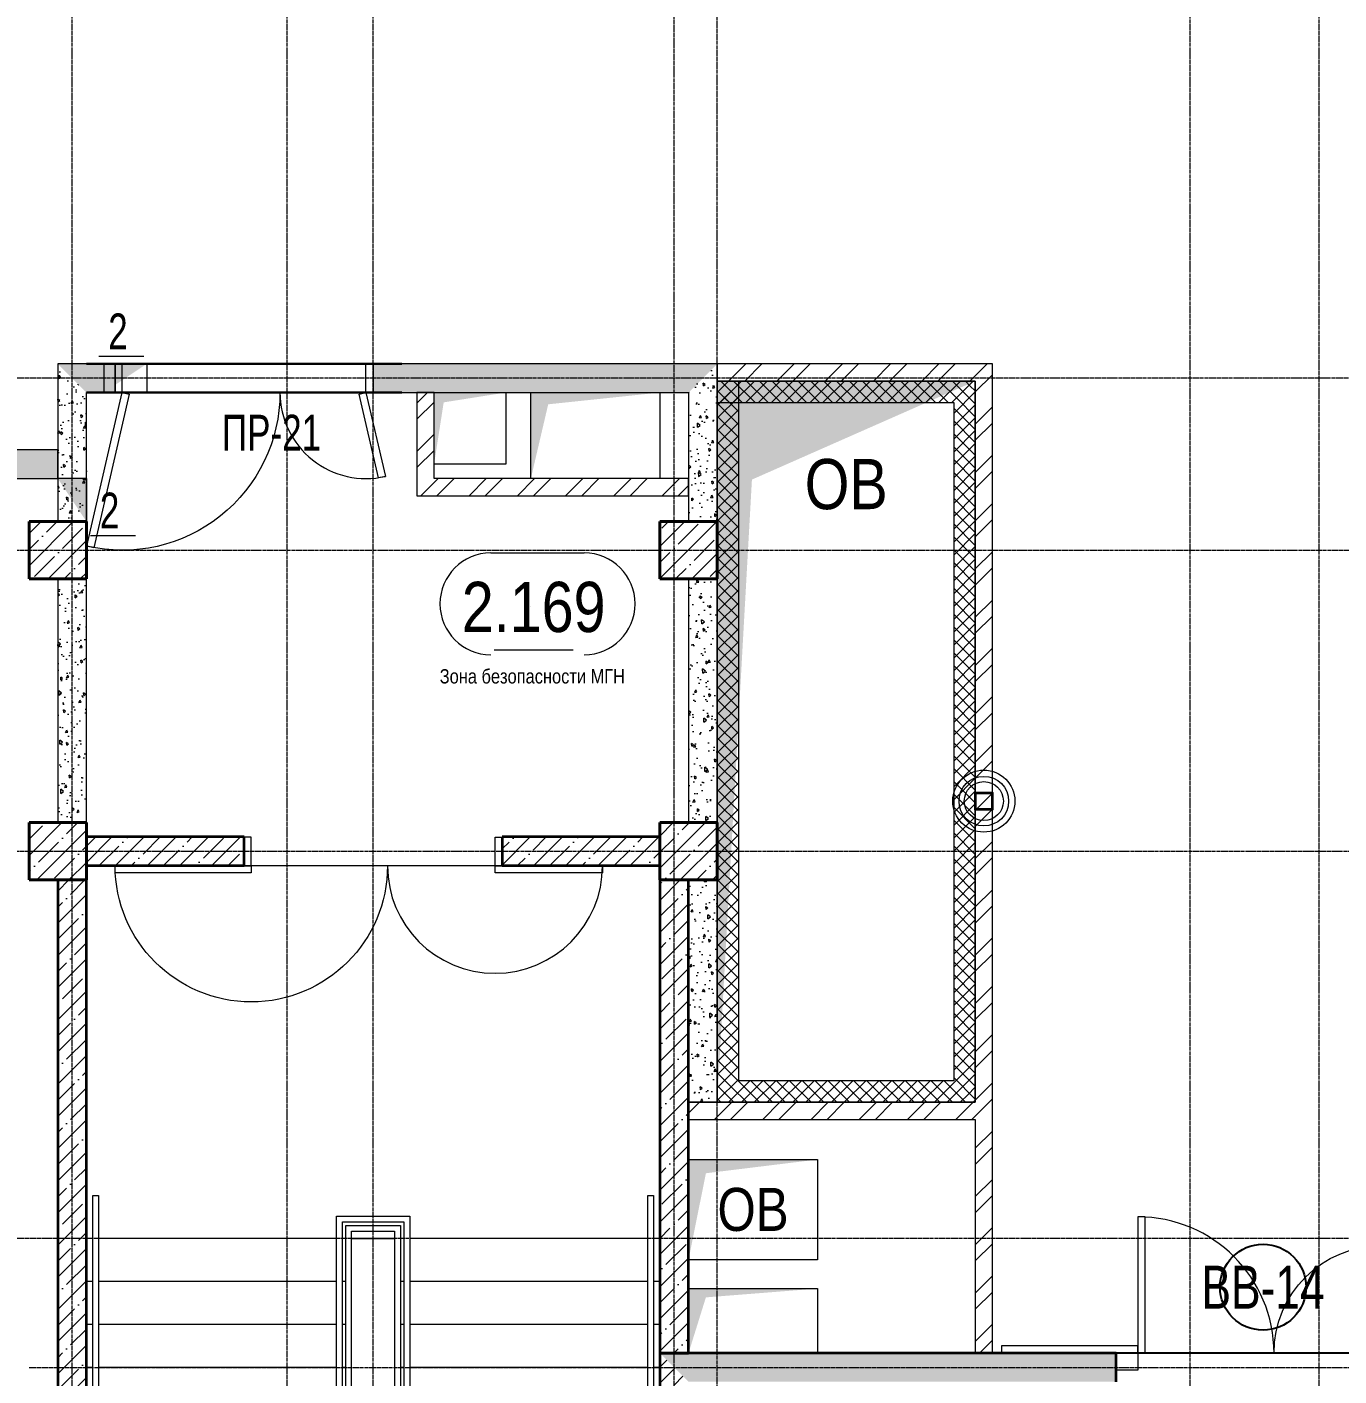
# Model space of a CAD drawing. Header units: millimetres. Extents: x -65509 to 912790, y 446 to 713294.
# Drawn here: x 236380 to 245533, y 196515 to 205925 of the extents above; entities that cross this region are included whole.
import ezdxf
from ezdxf.enums import TextEntityAlignment as Align

# ---------------------------------------------------------------- set-up
doc = ezdxf.new("R2010")
doc.units = ezdxf.units.MM
doc.linetypes.add('CENTER2', pattern=[28.575, 19.05, -3.175, 3.175, -3.175])
doc.linetypes.add('HIDDEN2', pattern=[4.7625, 3.175, -1.5875])
doc.layers.get('Defpoints').update_dxf_attribs({"color": 250})
for name, color, linetype, lineweight in [('АР_Area', 250, 'Continuous', 5), ('АР_Витраж марка', 250, 'Continuous', 9), ('АР_Двери', 5, 'Continuous', 9), ('АР_Двери_витраж', 250, 'Continuous', 9), ('АР_Колонны', 250, 'Continuous', 30), ('АР_Отв. марка', 250, 'Continuous', 9), ('АР_Отверстия', 250, 'Continuous', 9), ('АР_Стены ЖБ', 250, 'Continuous', 35), ('АР_Стены кирпич', 250, 'Continuous', 20), ('АР_Стены ПЕНОблок', 250, 'Continuous', 20), ('АР_Утеплитель', 250, 'Continuous', 0), ('АР_Ф_ЛК', 250, 'Continuous', 5), ('АР_Штриховка', 250, 'Continuous', 0), ('КМ_Фахверки', 250, 'Continuous', 25), ('ОВ_Шахты', 250, 'Continuous', 5), ('РД_Оси_100', 250, 'Continuous', 0), ('СС_Отверстия', 250, 'Continuous', 9)]:
    doc.layers.add(name, color=color, linetype=linetype, lineweight=lineweight)
for name, color, linetype, lineweight, plot in [('АР_Делит', 250, 'Continuous', 0, False), ('РД_Проем', 250, 'Continuous', 0, False), ('РД_проем_инж перемыч_подсчет', 250, 'Continuous', 30, False)]:
    doc.layers.add(name, color=color, linetype=linetype, lineweight=lineweight, plot=plot)
doc.layers.add('РД_Витраж_вн', color=250, linetype='Continuous')
doc.layers.add('РД_Перемычка инж проемов', color=250, linetype='Continuous')
doc.styles.add('Arial0', font='arial.ttf')
doc.styles.add('Arial_09', font='ARIALN.TTF', dxfattribs={"width": 0.9})
doc.styles.add('style1', font='ARIALN.TTF')
doc.styles.add('ккк', font='isocpeur.ttf', dxfattribs={"width": 0.85, "oblique": 15})
pattern_1 = [(45, (142195.16, 127275.07), (-112.2532, 112.2532), []), (45, (142307.41, 127275.07), (-112.2532, 112.2532), [198.4375, -39.6875, 0, -39.6875])]

# ---------------------------------------------------------------- blocks, each defined once
blk = doc.blocks.new('СОШ_2200_АР_ОСИ_М100_28.05.24')
at = {"layer": 'РД_Оси_100', "linetype": 'CENTER2'}
for p, q in [((94500, -6155), (94500, 139938.679)), ((96000, -6155), (96000, 139938.679)), ((102300, -6155), (102300, 139938.679)), ((119910, 76200), (-5954.958, 76200)), ((-5954.958, 75000), (119910, 75000)), ((-5954.958, 72900), (95715.503, 72900)), ((89599.446, 72900), (119910, 72900))]:
    blk.add_line(p, q, dxfattribs=at)
for points in [[(96600, -6155), (96600, 139938.679)], [(98700, -6194.98), (98700, 139538.679), (98550, 139938.679)], [(99000, -6195.83), (99000, 139538.679), (99150, 139938.679)], [(103200, -6155), (103200, 139938.679)], [(119910, 70200), (-5954.958, 70200)], [(94200, 69300), (119410, 69300), (119910, 69450)]]:
    blk.add_lwpolyline(points, dxfattribs=at)
blk = doc.blocks.new('ЛК_4000х8500_2эт')
at = {"color": 5}
for points in [[(6300, 3915), (2100, 3915), (2100, 3955), (6600, 3955), (6600, 3915), (6300, 3915)], [(3928.6, 45), (2100, 45), (2100, 85), (3946.2, 85)], [(4401.1, 85), (6600, 85), (6600, 45), (4383.4, 45)]]:
    blk.add_lwpolyline(points, dxfattribs=at)
at = {"layer": 'АР_Делит'}
blk.add_lwpolyline([(-200, 4000), (8300, 4000), (8300, 0), (-200, 0)], close=True, dxfattribs=at)
at = {"layer": 'АР_Ф_ЛК', "color": 5}
for p, q in [((2400, 4000), (2400, 3955)), ((2700, 4000), (2700, 3955)), ((3000, 4000), (3000, 3955)), ((3300, 4000), (3300, 3955)), ((3600, 4000), (3600, 3955)), ((3900, 4000), (3900, 3955)), ((4200, 4000), (4200, 3955)), ((4500, 4000), (4500, 3955)), ((4800, 4000), (4800, 3955)), ((5100, 4000), (5100, 3955)), ((5400, 4000), (5400, 3955)), ((5700, 4000), (5700, 3955)), ((6000, 4000), (6000, 3955)), ((6300, 4000), (6300, 3955)), ((2400, 3915), (2400, 2255)), ((2700, 3915), (2700, 2255)), ((3000, 3915), (3000, 2255)), ((3300, 3915), (3300, 2255)), ((3600, 3915), (3600, 2255)), ((3900, 3915), (3900, 2255)), ((4200, 3915), (4200, 2255)), ((4500, 3915), (4500, 2255)), ((4800, 3915), (4800, 2255)), ((5100, 3915), (5100, 2255)), ((5400, 3915), (5400, 2255)), ((5700, 3915), (5700, 2255)), ((6000, 3915), (6000, 2255)), ((6300, 3915), (6300, 2255)), ((2400, 2215), (2400, 2190)), ((2700, 2215), (2700, 2190)), ((3000, 2215), (3000, 2190)), ((3300, 2215), (3300, 2190)), ((3600, 2215), (3600, 2190)), ((3900, 2215), (3900, 2190)), ((4200, 2215), (4200, 2190)), ((4500, 2215), (4500, 2190)), ((4800, 2215), (4800, 2190)), ((5100, 2215), (5100, 2190)), ((5400, 2215), (5400, 2190)), ((5700, 2215), (5700, 2190)), ((6000, 2215), (6000, 2190)), ((6300, 2215), (6300, 2190)), ((2400, 2150), (2400, 1850)), ((6300, 2150), (6300, 1850)), ((2400, 1810), (2400, 1785)), ((2700, 1810), (2700, 1785)), ((3000, 1810), (3000, 1785)), ((3300, 1810), (3300, 1785)), ((3600, 1810), (3600, 1785)), ((3900, 1810), (3900, 1785)), ((4200, 1810), (4200, 1785)), ((4500, 1810), (4500, 1785)), ((5400, 1810), (5400, 1785)), ((5700, 1810), (5700, 1785)), ((6000, 1810), (6000, 1785)), ((6300, 1810), (6300, 1785)), ((2400, 1745), (2400, 85)), ((2700, 1745), (2700, 85)), ((3000, 1745), (3000, 85)), ((3300, 1745), (3300, 85)), ((3600, 1745), (3600, 85)), ((3900, 1745), (3900, 85)), ((4200, 1745), (4200, 660.7)), ((4500, 1745), (4500, 1341.4)), ((5400, 1745), (5400, 85)), ((5700, 1745), (5700, 85)), ((6000, 1745), (6000, 85)), ((6300, 1745), (6300, 85)), ((5100, 1670.8), (5100, 85)), ((4800, 912.3), (4800, 85)), ((4500, 309.5), (4500, 85)), ((2400, 45), (2400, 0)), ((2700, 45), (2700, 0)), ((3000, 45), (3000, 0)), ((3300, 45), (3300, 0)), ((3600, 45), (3600, 0)), ((3900, 45), (3900, 0)), ((4500, 45), (4500, 0)), ((4800, 45), (4800, 0)), ((5100, 45), (5100, 0)), ((5400, 45), (5400, 0)), ((5700, 45), (5700, 0)), ((6000, 45), (6000, 0)), ((6300, 45), (6300, 0))]:
    blk.add_line(p, q, dxfattribs=at)
at = {"layer": 'АР_Ф_ЛК'}
for points in [[(6300, 3085, 0, 150, 0), (5833.8, 3085, 0, 0, 0), (2400, 3085, 0, 0, 0)], [(2400, 915, 0, 150, 0), (2866.2, 915, 0, 0, 0), (4200, 915, 0, 0, 0)], [(4921.5, 915, 0, 150, 0), (5387.8, 915, 0, 0, 0), (6300, 915, 0, 0, 0)]]:
    blk.add_lwpolyline(points, format="xyseb", dxfattribs=at)
at = {"layer": 'АР_Ф_ЛК', "color": 5}
for points in [[(4677.9, 1745), (2245, 1745), (2245, 2255), (6455, 2255), (6455, 1745), (5132.7, 1745)], [(4695.5, 1785), (2285, 1785), (2285, 2215), (6415, 2215), (6415, 1785), (5150.3, 1785)], [(4706.5, 1810), (2310, 1810), (2310, 2190), (6390, 2190), (6390, 1810), (5161.3, 1810)]]:
    blk.add_lwpolyline(points, dxfattribs=at)
for points in [[(2350, 2150), (6350, 2150), (6350, 1850), (2350, 1850)], [(2400, 2150), (6300, 2150), (6300, 1850), (2400, 1850)]]:
    blk.add_lwpolyline(points, close=True, dxfattribs=at)
at = {"layer": 'АР_Ф_ЛК', "lineweight": 0}
for points in [[(4724.2, 1850), (4366.9, 1039.4), (4459.5, 862), (4173.5, 988), (4266.1, 810.6), (3908.8, 0)], [(5179, 1850), (4821.7, 1039.4), (4914.3, 862), (4628.3, 988), (4720.9, 810.6), (4363.6, 0)]]:
    blk.add_lwpolyline(points, dxfattribs=at)
blk = doc.blocks.new('otv')
at = {"linetype": 'Continuous'}
blk.add_lwpolyline([(0, -1), (0, 0), (1, 0), (1, -1)], close=True, dxfattribs=at)
blk.add_solid([(0, -1), (0, 0), (0.1346, -0.1366), (1, 0)], dxfattribs=at)
blk = doc.blocks.new('Ф_крпич 120')
at = {"layer": 'АР_Делит', "color": 1}
for radius in [216.3, 173, 136.2]:
    blk.add_circle((60, -60), radius, dxfattribs=at)
at = {"layer": 'КМ_Фахверки'}
blk.add_lwpolyline([(0, 0), (120, 0), (120, -120), (0, -120)], close=True, dxfattribs=at)
at = {"layer": 'КМ_Фахверки', "lineweight": 5}
blk.add_lwpolyline([(6, -6), (114, -6), (114, -114), (6, -114)], close=True, dxfattribs=at)
blk = doc.blocks.new('MOK-МаркаПом_овал_ареал')
for p, q in [((-2.986, 3.764), (3.522, 3.764)), ((-2.75, -3), (2.75, -3))]:
    blk.add_line(p, q)
for centre, radius, start, end in [((-2.986, 0.215), 3.55, 90, 270), ((3.522, 0.215), 3.55, 270, 90), ((-7.411, 0), 7.161, 0, 0.00095)]:
    blk.add_arc(centre, radius, start, end)
at = {"color": 0, "style": 'style1'}
blk.add_attdef('АР-ПОМЕЩЕНИЕ:НОМЕР', text='', height=3, dxfattribs=at).set_placement((0.261, 0), align=Align.MIDDLE)
blk = doc.blocks.new('MOK-МаркаПроема инж.')
blk.add_line((-1.328, -1.754), (1.802, -1.754))
at = {"color": 0, "style": 'Arial0', "width": 0.7}
blk.add_attdef('АР-ПРОЕМ:Коробка', text='', height=2.5, dxfattribs=at).set_placement((0, 0), align=Align.MIDDLE)
blk = doc.blocks.new('МаркаВитража1')
at = {"layer": 'Defpoints'}
blk.add_circle((0, 0), 3, dxfattribs=at)
at = {"color": 0, "linetype": 'ByBlock', "lineweight": -2, "style": 'Arial_09', "width": 0.9}
blk.add_attdef('АР-ОКНО:НАИМЕНОВАНИЕ', text='', height=3, dxfattribs=at).set_placement((0, 0), align=Align.MIDDLE)
blk = doc.blocks.new('MOK-МаркаПеремычки')
at = {"color": 0, "style": 'ккк', "oblique": 15, "width": 0.85}
blk.add_attdef('АР-ПРОЕМ:ПЕРЕМЫЧКА', text='', height=2.5, dxfattribs=at).set_placement((0, 0), align=Align.MIDDLE)

msp = doc.modelspace()

# ---------------------------------------------------------------- hatches: boundary and pattern name
at = {"layer": 'АР_Штриховка', "linetype": 'Continuous', "lineweight": 0}
h = msp.add_hatch(dxfattribs=at)
h.set_pattern_fill('AR-CONC', color=256, angle=-315, style=0)
h.set_pattern_definition([(95, (142195.16, 127275.07), (140.09465, 117.55338), [19.05, -209.55]), (40, (142195.16, 127275.07), (-160.01845, 110.17673), [15.24, -167.64058]), (145.45144, (142206.83, 127284.87), (-19.9238, 227.7301), [16.19, -178.09024]), (91.1842, (142159.24, 127311), (221.41024, 161.9534), [28.575, -314.325]), (141.63556, (142177.7, 127324.5), (-7.0866, 342.82676), [24.285, -267.1356]), (36.18415, (142159.24, 127311), (-7.0866, 342.82676), [22.85997, -251.45973]), (66, (142186.18, 127319.97), (179.51998, 34.89515), [19.05, -209.55]), (11, (142186.18, 127319.97), (-86.53993, 173.9412), [15.24, -167.64]), (116.45145, (142201.14, 127322.88), (92.98005, 208.83634), [16.19, -178.08994]), (82.5, (142195.16, 127275.07), (-57.60547, 61.973414), [0, -165.608, 0, -170.18, 0, -168.275]), (52.5, (142195.16, 127275.07), (-23.58973, 118.087), [0, -97.028, 0, -161.798, 0, -64.135]), (12.5, (142155.105, 127235.02), (99.927863, 91.826196), [0, -63.5, 0, -198.12, 0, -262.89]), (2.5, (142137.14, 127217.06), (86.7639, 122.72239), [0, -82.55, 0, -131.572, 0, -186.69])])
h.paths.add_polyline_path([(240995.157, 203375.073), (241195.157, 203575.073), (238795.157, 203575.073), (238795.157, 203375.073)], flags=0)
h.paths.add_polyline_path([(236995.154, 203375.073), (236995.154, 203575.073), (236595.153, 203575.073), (236795.154, 203375.073)], flags=0)
h = msp.add_hatch(dxfattribs=at)
h.set_pattern_fill('AR-CONC', color=256, angle=45, style=0)
h.set_pattern_definition([(95, (142195.16, 127275.07), (140.09465, 117.55338), [19.05, -209.55]), (40, (142195.16, 127275.07), (-160.01845, 110.17673), [15.24, -167.64058]), (145.45144, (142206.83, 127284.87), (-19.9238, 227.7301), [16.19, -178.09024]), (91.1842, (142159.24, 127311), (221.41024, 161.9534), [28.575, -314.325]), (141.63556, (142177.7, 127324.5), (-7.0866, 342.82676), [24.285, -267.1356]), (36.18415, (142159.24, 127311), (-7.0866, 342.82676), [22.85997, -251.45973]), (66, (142186.18, 127319.97), (179.51998, 34.89515), [19.05, -209.55]), (11, (142186.18, 127319.97), (-86.53993, 173.9412), [15.24, -167.64]), (116.45145, (142201.14, 127322.88), (92.98005, 208.83634), [16.19, -178.08994]), (82.5, (142195.16, 127275.07), (-57.60547, 61.973414), [0, -165.608, 0, -170.18, 0, -168.275]), (52.5, (142195.16, 127275.07), (-23.58973, 118.087), [0, -97.028, 0, -161.798, 0, -64.135]), (12.5, (142155.105, 127235.02), (99.927863, 91.826196), [0, -63.5, 0, -198.12, 0, -262.89]), (2.5, (142137.14, 127217.06), (86.7639, 122.72239), [0, -82.55, 0, -131.572, 0, -186.69])])
h.paths.add_polyline_path([(236595.154, 202474.048), (236795.154, 202474.048), (236795.154, 203375.073), (236595.153, 203575.073)], flags=0)
h = msp.add_hatch(dxfattribs=at)
h.set_pattern_fill('AR-CONC', color=256, angle=45, style=0)
h.set_pattern_definition([(95, (142195.16, 127275.07), (140.09465, 117.55338), [19.05, -209.55]), (40, (142195.16, 127275.07), (-160.01845, 110.17673), [15.24, -167.64058]), (145.45144, (142206.83, 127284.87), (-19.9238, 227.7301), [16.19, -178.09024]), (91.1842, (142159.24, 127311), (221.41024, 161.9534), [28.575, -314.325]), (141.63556, (142177.7, 127324.5), (-7.0866, 342.82676), [24.285, -267.1356]), (36.18415, (142159.24, 127311), (-7.0866, 342.82676), [22.85997, -251.45973]), (66, (142186.18, 127319.97), (179.51998, 34.89515), [19.05, -209.55]), (11, (142186.18, 127319.97), (-86.53993, 173.9412), [15.24, -167.64]), (116.45145, (142201.14, 127322.88), (92.98005, 208.83634), [16.19, -178.08994]), (82.5, (142195.16, 127275.07), (-57.60547, 61.973414), [0, -165.608, 0, -170.18, 0, -168.275]), (52.5, (142195.16, 127275.07), (-23.58973, 118.087), [0, -97.028, 0, -161.798, 0, -64.135]), (12.5, (142155.105, 127235.02), (99.927863, 91.826196), [0, -63.5, 0, -198.12, 0, -262.89]), (2.5, (142137.14, 127217.06), (86.7639, 122.72239), [0, -82.55, 0, -131.572, 0, -186.69])])
h.paths.add_polyline_path([(240995.157, 202475.073), (241195.157, 202475.073), (241195.157, 203575.073), (240995.157, 203375.073)], flags=0)
h = msp.add_hatch(dxfattribs=at)
h.set_pattern_fill('ANSI32', color=256, scale=25, style=0)
h.set_pattern_definition([(45, (142195.16, 127275.07), (-168.3798, 168.3798), []), (45, (142307.4, 127275.07), (-168.3798, 168.3798), [])])
h.paths.add_polyline_path([(242995.157, 203455.073), (243115.157, 203575.073), (241195.157, 203575.073), (241195.157, 203455.073)], flags=0)
h = msp.add_hatch(dxfattribs=at)
h.set_pattern_fill('ANSI32', color=256, scale=25, style=0)
h.set_pattern_definition([(45, (142195.16, 127275.07), (-168.3798, 168.3798), []), (45, (142307.4, 127275.07), (-168.3798, 168.3798), [])])
h.paths.add_polyline_path([(242995.157, 196675.073), (243115.157, 196675.073), (243115.157, 198305.073), (243025.157, 198345.073), (242995.157, 198305.073)], flags=0)
h.paths.add_polyline_path([(242995.157, 198425.073), (243025.157, 198345.073), (243115.157, 198305.073), (243115.157, 203575.073), (242995.157, 203455.073)], flags=0)
h = msp.add_hatch(dxfattribs=at)
h.set_pattern_fill('ANSI37', color=256, scale=20, style=0)
h.set_pattern_definition([(45, (142195.16, 127275.07), (-44.90128, 44.90128), []), (135, (142195.16, 127275.07), (-44.90128, -44.90128), [])])
h.paths.add_polyline_path([(242845.157, 203305.073), (242995.157, 203455.073), (241195.157, 203455.073), (241195.157, 203305.073)], flags=0)
h = msp.add_hatch(dxfattribs=at)
h.set_pattern_fill('ANSI37', color=256, scale=20, angle=-360, style=0)
h.set_pattern_definition([(45, (142195.16, 127275.07), (-44.90128, 44.90128), []), (135, (142195.16, 127275.07), (-44.90128, -44.90128), [])])
h.paths.add_polyline_path([(241345.157, 203455.073), (241195.157, 203455.073), (241195.157, 198425.03), (241345.157, 198575.033)], flags=0)
h = msp.add_hatch(dxfattribs=at)
h.set_pattern_fill('ANSI37', color=256, scale=20, style=0)
h.set_pattern_definition([(45, (142195.16, 127275.07), (-44.90128, 44.90128), []), (135, (142195.16, 127275.07), (-44.90128, -44.90128), [])])
h.paths.add_polyline_path([(242845.157, 198575.069), (242995.157, 198425.073), (242995.157, 203455.073), (242845.157, 203305.073)], flags=0)
h = msp.add_hatch(dxfattribs=at)
h.set_pattern_fill('ANSI32', color=256, scale=25, style=0)
h.set_pattern_definition([(45, (142195.16, 127275.07), (-168.3798, 168.3798), []), (45, (142307.4, 127275.07), (-168.3798, 168.3798), [])])
h.paths.add_polyline_path([(239099.966, 202655.073), (239219.966, 202775.073), (239219.966, 203375.073), (239099.966, 203375.073)], flags=0)
h = msp.add_hatch(dxfattribs=at)
h.set_pattern_fill('AR-CONC', color=256, angle=-315, style=0)
h.set_pattern_definition([(95, (142195.16, 127275.07), (140.09465, 117.55338), [19.05, -209.55]), (40, (142195.16, 127275.07), (-160.01845, 110.17673), [15.24, -167.64058]), (145.45144, (142206.83, 127284.87), (-19.9238, 227.7301), [16.19, -178.09024]), (91.1842, (142159.24, 127311), (221.41024, 161.9534), [28.575, -314.325]), (141.63556, (142177.7, 127324.5), (-7.0866, 342.82676), [24.285, -267.1356]), (36.18415, (142159.24, 127311), (-7.0866, 342.82676), [22.85997, -251.45973]), (66, (142186.18, 127319.97), (179.51998, 34.89515), [19.05, -209.55]), (11, (142186.18, 127319.97), (-86.53993, 173.9412), [15.24, -167.64]), (116.45145, (142201.14, 127322.88), (92.98005, 208.83634), [16.19, -178.08994]), (82.5, (142195.16, 127275.07), (-57.60547, 61.973414), [0, -165.608, 0, -170.18, 0, -168.275]), (52.5, (142195.16, 127275.07), (-23.58973, 118.087), [0, -97.028, 0, -161.798, 0, -64.135]), (12.5, (142155.105, 127235.02), (99.927863, 91.826196), [0, -63.5, 0, -198.12, 0, -262.89]), (2.5, (142137.14, 127217.06), (86.7639, 122.72239), [0, -82.55, 0, -131.572, 0, -186.69])])
h.paths.add_polyline_path([(236595.154, 202775.092), (236595.154, 202975.092), (234095.154, 202975.088), (234095.154, 202775.088)], flags=0)
h.paths.add_polyline_path([(232995.154, 202775.087), (232995.154, 202975.087), (220745.157, 202975.067), (220945.157, 202775.068)], flags=0)
h = msp.add_hatch(dxfattribs=at)
h.set_pattern_fill('ANSI32', color=256, scale=25, angle=-360, style=0)
h.set_pattern_definition([(45, (142195.16, 127275.07), (-168.3798, 168.3798), []), (45, (142307.4, 127275.07), (-168.3798, 168.3798), [])])
h.paths.add_polyline_path([(240995.157, 202655.073), (240995.157, 202775.073), (239219.966, 202775.073), (239099.966, 202655.073)], flags=0)
at = {"layer": 'АР_Штриховка', "linetype": 'Continuous', "lineweight": 5}
h = msp.add_hatch(dxfattribs=at)
h.set_pattern_fill('ANSI35', color=256, scale=25, style=0)
h.set_pattern_definition(pattern_1)
h.paths.add_polyline_path([(236395.157, 202075.073), (236795.157, 202075.073), (236795.157, 202475.073), (236395.157, 202475.073)], flags=0)
h = msp.add_hatch(dxfattribs=at)
h.set_pattern_fill('ANSI35', color=256, scale=25, style=0)
h.set_pattern_definition(pattern_1)
h.paths.add_polyline_path([(240795.157, 202075.073), (241195.157, 202075.073), (241195.157, 202475.073), (240795.157, 202475.073)], flags=0)
at = {"layer": 'АР_Штриховка', "linetype": 'Continuous', "lineweight": 0}
h = msp.add_hatch(dxfattribs=at)
h.set_pattern_fill('AR-CONC', color=256, angle=45, style=0)
h.set_pattern_definition([(95, (142195.16, 127275.07), (140.09465, 117.55338), [19.05, -209.55]), (40, (142195.16, 127275.07), (-160.01845, 110.17673), [15.24, -167.64058]), (145.45144, (142206.83, 127284.87), (-19.9238, 227.7301), [16.19, -178.09024]), (91.1842, (142159.24, 127311), (221.41024, 161.9534), [28.575, -314.325]), (141.63556, (142177.7, 127324.5), (-7.0866, 342.82676), [24.285, -267.1356]), (36.18415, (142159.24, 127311), (-7.0866, 342.82676), [22.85997, -251.45973]), (66, (142186.18, 127319.97), (179.51998, 34.89515), [19.05, -209.55]), (11, (142186.18, 127319.97), (-86.53993, 173.9412), [15.24, -167.64]), (116.45145, (142201.14, 127322.88), (92.98005, 208.83634), [16.19, -178.08994]), (82.5, (142195.16, 127275.07), (-57.60547, 61.973414), [0, -165.608, 0, -170.18, 0, -168.275]), (52.5, (142195.16, 127275.07), (-23.58973, 118.087), [0, -97.028, 0, -161.798, 0, -64.135]), (12.5, (142155.105, 127235.02), (99.927863, 91.826196), [0, -63.5, 0, -198.12, 0, -262.89]), (2.5, (142137.14, 127217.06), (86.7639, 122.72239), [0, -82.55, 0, -131.572, 0, -186.69])])
h.paths.add_polyline_path([(236595.154, 200375.073), (236795.154, 200375.073), (236795.154, 202075.073), (236595.154, 202075.073)], flags=0)
h = msp.add_hatch(dxfattribs=at)
h.set_pattern_fill('AR-CONC', color=256, angle=45, style=0)
h.set_pattern_definition([(95, (142195.16, 127275.07), (140.09465, 117.55338), [19.05, -209.55]), (40, (142195.16, 127275.07), (-160.01845, 110.17673), [15.24, -167.64058]), (145.45144, (142206.83, 127284.87), (-19.9238, 227.7301), [16.19, -178.09024]), (91.1842, (142159.24, 127311), (221.41024, 161.9534), [28.575, -314.325]), (141.63556, (142177.7, 127324.5), (-7.0866, 342.82676), [24.285, -267.1356]), (36.18415, (142159.24, 127311), (-7.0866, 342.82676), [22.85997, -251.45973]), (66, (142186.18, 127319.97), (179.51998, 34.89515), [19.05, -209.55]), (11, (142186.18, 127319.97), (-86.53993, 173.9412), [15.24, -167.64]), (116.45145, (142201.14, 127322.88), (92.98005, 208.83634), [16.19, -178.08994]), (82.5, (142195.16, 127275.07), (-57.60547, 61.973414), [0, -165.608, 0, -170.18, 0, -168.275]), (52.5, (142195.16, 127275.07), (-23.58973, 118.087), [0, -97.028, 0, -161.798, 0, -64.135]), (12.5, (142155.105, 127235.02), (99.927863, 91.826196), [0, -63.5, 0, -198.12, 0, -262.89]), (2.5, (142137.14, 127217.06), (86.7639, 122.72239), [0, -82.55, 0, -131.572, 0, -186.69])])
h.paths.add_polyline_path([(240995.157, 200375.073), (241195.157, 200375.073), (241195.157, 202075.073), (240995.157, 202075.073)], flags=0)
at = {"layer": 'АР_Штриховка', "linetype": 'Continuous', "lineweight": 5}
h = msp.add_hatch(dxfattribs=at)
h.set_pattern_fill('ANSI35', color=256, scale=25, style=0)
h.set_pattern_definition(pattern_1)
h.paths.add_polyline_path([(236395.157, 199975.073), (236795.157, 199975.073), (236795.157, 200375.073), (236395.157, 200375.073)], flags=0)
h = msp.add_hatch(dxfattribs=at)
h.set_pattern_fill('ANSI35', color=256, scale=25, style=0)
h.set_pattern_definition(pattern_1)
h.paths.add_polyline_path([(240795.157, 199975.073), (241195.157, 199975.073), (241195.157, 200375.073), (240795.157, 200375.073)], flags=0)
h = msp.add_hatch(dxfattribs=at)
h.set_pattern_fill('ANSI35', color=256, scale=25, angle=-359.9999999, style=0)
h.set_pattern_definition([(45, (142195.16, 127275.07), (-112.2532, 112.2532), []), (45, (142307.41, 127275.07), (-112.2532, 112.2532), [198.4375, -39.6875, 0, -39.6875])])
h.paths.add_polyline_path([(236795.145, 200275.073), (236795.145, 200075.073), (237895.157, 200075.073), (237895.157, 200275.073)], flags=0)
h.paths.add_polyline_path([(239695.157, 200275.073), (239695.157, 200075.073), (240795.157, 200075.073), (240795.157, 200275.073)], flags=0)
h = msp.add_hatch(dxfattribs=at)
h.set_pattern_fill('ANSI35', color=256, scale=25, angle=-360, style=0)
h.set_pattern_definition([(45, (142195.16, 127275.07), (-112.2532, 112.2532), []), (45, (142307.41, 127275.07), (-112.2532, 112.2532), [198.4375, -39.6875, 0, -39.6875])])
h.paths.add_polyline_path([(236795.157, 199975.073), (236595.157, 199975.073), (236595.158, 192775.073), (236795.158, 192775.073)], flags=0)
h.paths.add_polyline_path([(236795.158, 191575.073), (236595.158, 191575.073), (236595.158, 191375.073)], flags=0)
h = msp.add_hatch(dxfattribs=at)
h.set_pattern_fill('ANSI35', color=256, scale=25, angle=-360, style=0)
h.set_pattern_definition([(45, (142195.16, 127275.07), (-112.2532, 112.2532), []), (45, (142307.41, 127275.07), (-112.2532, 112.2532), [198.4375, -39.6875, 0, -39.6875])])
h.paths.add_polyline_path([(240995.157, 199975.073), (240795.157, 199975.073), (240795.157, 196675.073), (240995.157, 196675.073)], flags=0)
at = {"layer": 'АР_Штриховка', "linetype": 'Continuous', "lineweight": 0}
h = msp.add_hatch(dxfattribs=at)
h.set_pattern_fill('AR-CONC', color=256, angle=-315, style=0)
h.set_pattern_definition([(95, (142195.16, 127275.07), (140.09465, 117.55338), [19.05, -209.55]), (40, (142195.16, 127275.07), (-160.01845, 110.17673), [15.24, -167.64058]), (145.45144, (142206.83, 127284.87), (-19.9238, 227.7301), [16.19, -178.09024]), (91.1842, (142159.24, 127311), (221.41024, 161.9534), [28.575, -314.325]), (141.63556, (142177.7, 127324.5), (-7.0866, 342.82676), [24.285, -267.1356]), (36.18415, (142159.24, 127311), (-7.0866, 342.82676), [22.85997, -251.45973]), (66, (142186.18, 127319.97), (179.51998, 34.89515), [19.05, -209.55]), (11, (142186.18, 127319.97), (-86.53993, 173.9412), [15.24, -167.64]), (116.45145, (142201.14, 127322.88), (92.98005, 208.83634), [16.19, -178.08994]), (82.5, (142195.16, 127275.07), (-57.60547, 61.973414), [0, -165.608, 0, -170.18, 0, -168.275]), (52.5, (142195.16, 127275.07), (-23.58973, 118.087), [0, -97.028, 0, -161.798, 0, -64.135]), (12.5, (142155.105, 127235.02), (99.927863, 91.826196), [0, -63.5, 0, -198.12, 0, -262.89]), (2.5, (142137.14, 127217.06), (86.7639, 122.72239), [0, -82.55, 0, -131.572, 0, -186.69])])
h.paths.add_polyline_path([(241195.157, 199975.073), (240995.157, 199975.073), (240995.157, 198425.073), (241195.157, 198425.073)], flags=0)
h = msp.add_hatch(dxfattribs=at)
h.set_pattern_fill('ANSI37', color=256, scale=20, style=0)
h.set_pattern_definition([(45, (142195.16, 127275.07), (-44.90128, 44.90128), []), (135, (142195.16, 127275.07), (-44.90128, -44.90128), [])])
h.paths.add_polyline_path([(241345.157, 198575.033), (241195.157, 198425.03), (242995.157, 198425.073), (242845.157, 198575.069)], flags=0)
h = msp.add_hatch(dxfattribs=at)
h.set_pattern_fill('ANSI32', color=256, scale=25, angle=-360, style=0)
h.set_pattern_definition([(45, (142195.16, 127275.07), (-168.3798, 168.3798), []), (45, (142307.4, 127275.07), (-168.3798, 168.3798), [])])
h.paths.add_polyline_path([(240995.93, 198425.073), (240995.93, 198305.073), (242995.157, 198305.073), (243025.157, 198345.073), (242995.157, 198425.073)], flags=0)
at = {"layer": 'АР_Штриховка', "linetype": 'Continuous', "lineweight": 5}
h = msp.add_hatch(dxfattribs=at)
h.set_pattern_fill('ANSI35', color=256, scale=25, style=0)
h.set_pattern_definition(pattern_1)
h.paths.add_polyline_path([(240795.157, 196675.073), (240995.157, 196475.073), (243979.311, 196475.073), (243979.311, 196675.073)], flags=0)
h.paths.add_polyline_path([(245979.568, 196675.073), (245979.568, 196475.073), (256895.17, 196475.073), (256895.17, 196675.073)], flags=0)
h = msp.add_hatch(dxfattribs=at)
h.set_pattern_fill('ANSI35', color=256, scale=25, angle=-360, style=0)
h.set_pattern_definition([(45, (142195.16, 127275.07), (-112.2532, 112.2532), []), (45, (142307.41, 127275.07), (-112.2532, 112.2532), [198.4375, -39.6875, 0, -39.6875])])
h.paths.add_polyline_path([(240995.157, 196475.073), (240795.157, 196675.073), (240795.157, 191575.073), (240995.157, 191375.073)], flags=0)
at = {"layer": 'СС_Отверстия', "linetype": 'Continuous', "lineweight": 5}
for points in [[(237215.153, 203575.073), (236915.153, 203575.073), (237065.153, 203475.073)], [(236915.153, 203575.073), (236915.153, 203375.073), (237065.153, 203475.073)], [(236795.154, 202775.048), (236595.154, 202775.048), (236695.154, 202625.048)], [(236795.154, 202475.048), (236795.154, 202775.048), (236695.154, 202625.048)]]:
    msp.add_hatch(color=256, dxfattribs=at).paths.add_polyline_path(points, flags=0)

# ---------------------------------------------------------------- linework, layer by layer
at = {"layer": 'АР_Двери', "linetype": 'Continuous', "lineweight": 9}
for points in [[(237045.154, 203575.073), (236995.154, 203575.073), (236995.154, 203375.073), (237045.154, 203375.073)], [(238745.154, 203575.073), (238795.154, 203575.073), (238795.154, 203375.073), (238745.154, 203375.073)], [(237045.154, 203375.073), (237093.872, 203363.825), (236846.426, 202292.018), (236797.707, 202303.266)], [(238880.124, 202790.451), (238831.406, 202779.203), (238696.435, 203363.825), (238745.154, 203375.073)], [(237945.157, 200274.585), (237895.157, 200274.585), (237895.157, 200074.585), (237945.157, 200074.585)], [(239645.157, 200274.585), (239695.157, 200274.585), (239695.157, 200074.585), (239645.157, 200074.585)], [(237945.157, 200074.585), (237945.157, 200024.585), (236995.157, 200024.585), (236995.157, 200074.585)], [(240395.157, 200074.585), (240395.157, 200024.585), (239645.157, 200024.585), (239645.157, 200074.585)]]:
    msp.add_lwpolyline(points, close=True, dxfattribs=at)
at = {"layer": 'АР_Двери', "linetype": 'Continuous', "lineweight": 9, "extrusion": (0, 0, -1)}
for centre, radius, start, end in [((-237045.154, 203375.073), 1100, 179.9999999, 282.9999999), ((-237945.157, 200074.585), 950, 180.0000001, 0.0000001)]:
    msp.add_arc(centre, radius, start, end, dxfattribs=at)
at = {"layer": 'АР_Двери', "linetype": 'Continuous', "lineweight": 9}
for centre, radius, start, end in [((238745.154, 203375.073), 600, 180.0000001, 283.0000001), ((239645.157, 200074.585), 750, 179.9999999, 359.9999999)]:
    msp.add_arc(centre, radius, start, end, dxfattribs=at)
at = {"layer": 'АР_Двери_витраж', "linetype": 'Continuous', "lineweight": 9}
for points in [[(244129.568, 196675.073), (244179.568, 196675.073), (244179.568, 197625.073), (244129.568, 197625.073)], [(244129.568, 196555.073), (243979.568, 196555.073), (243979.568, 196675.073), (244129.568, 196675.073)]]:
    msp.add_lwpolyline(points, close=True, dxfattribs=at)
at = {"layer": 'АР_Двери_витраж'}
msp.add_lwpolyline([(243179.568, 196675.073), (244129.568, 196675.073), (244129.568, 196725.073), (243179.568, 196725.073)], close=True, dxfattribs=at)
at = {"layer": 'АР_Двери_витраж', "linetype": 'Continuous', "lineweight": 9}
msp.add_arc((244129.568, 196675.073), 950, 0, 90, dxfattribs=at)
at = {"layer": 'АР_Двери_витраж', "linetype": 'Continuous', "lineweight": 9, "extrusion": (0, 0, -1)}
msp.add_arc((-245829.568, 196675.073), 750, 0, 90, dxfattribs=at)
at = {"layer": 'АР_Колонны', "linetype": 'HIDDEN2', "lineweight": 25}
for p, q in [((236395.157, 202475.073), (236795.157, 202475.073)), ((236395.157, 202075.073), (236395.157, 202475.073)), ((236795.157, 202475.073), (236795.157, 202075.073)), ((240795.157, 202475.073), (241195.157, 202475.073)), ((240795.157, 202075.073), (240795.157, 202475.073)), ((241195.157, 202475.073), (241195.157, 202075.073)), ((236795.157, 202075.073), (236395.157, 202075.073)), ((241195.157, 202075.073), (240795.157, 202075.073)), ((236395.157, 200375.073), (236795.157, 200375.073)), ((236395.157, 199975.073), (236395.157, 200375.073)), ((236795.157, 200375.073), (236795.157, 199975.073)), ((240795.157, 200375.073), (241195.157, 200375.073)), ((240795.157, 199975.073), (240795.157, 200375.073)), ((241195.157, 200375.073), (241195.157, 199975.073)), ((236795.157, 199975.073), (236395.157, 199975.073)), ((241195.157, 199975.073), (240795.157, 199975.073))]:
    msp.add_line(p, q, dxfattribs=at)
at = {"layer": 'АР_Колонны', "linetype": 'Continuous', "lineweight": 35}
for p, q in [((236395.157, 202475.073), (236795.157, 202475.073)), ((236395.157, 202075.073), (236395.157, 202475.073)), ((236795.157, 202075.073), (236795.157, 202475.073)), ((240795.157, 202475.073), (241195.157, 202475.073)), ((240795.157, 202075.073), (240795.157, 202475.073)), ((241195.157, 202075.073), (241195.157, 202475.073)), ((236395.157, 202075.073), (236795.157, 202075.073)), ((240795.157, 202075.073), (241195.157, 202075.073)), ((236395.157, 200375.073), (236795.157, 200375.073)), ((236395.157, 199975.073), (236395.157, 200375.073)), ((236795.157, 199975.073), (236795.157, 200375.073)), ((240795.157, 200375.073), (241195.157, 200375.073)), ((240795.157, 199975.073), (240795.157, 200375.073)), ((241195.157, 199975.073), (241195.157, 200375.073)), ((236395.157, 199975.073), (236795.157, 199975.073)), ((240795.157, 199975.073), (241195.157, 199975.073))]:
    msp.add_line(p, q, dxfattribs=at)
at = {"layer": 'АР_Стены ЖБ', "linetype": 'Continuous', "lineweight": 40}
for p, q in [((236795.157, 202475.073), (236395.157, 202475.073)), ((236395.157, 202475.073), (236395.157, 202075.073)), ((236795.157, 202075.073), (236795.157, 202475.073)), ((241195.157, 202475.073), (240795.157, 202475.073)), ((240795.157, 202475.073), (240795.157, 202075.073)), ((241195.157, 202075.073), (241195.157, 202475.073)), ((236395.157, 202075.073), (236795.157, 202075.073)), ((240795.157, 202075.073), (241195.157, 202075.073)), ((236795.157, 200375.073), (236395.157, 200375.073)), ((236395.157, 200375.073), (236395.157, 199975.073)), ((236795.157, 199975.073), (236795.157, 200375.073)), ((241195.157, 200375.073), (240795.157, 200375.073)), ((240795.157, 200375.073), (240795.157, 199975.073)), ((241195.157, 199975.073), (241195.157, 200375.073)), ((236395.157, 199975.073), (236795.157, 199975.073)), ((240795.157, 199975.073), (241195.157, 199975.073))]:
    msp.add_line(p, q, dxfattribs=at)
at = {"layer": 'АР_Стены ЖБ', "linetype": 'Continuous', "lineweight": 35}
for p, q in [((236795.145, 200275.073), (236795.145, 200075.073)), ((237895.157, 200275.073), (236795.145, 200275.073)), ((237895.157, 200075.073), (237895.157, 200275.073)), ((239695.157, 200275.073), (239695.157, 200075.073)), ((240795.157, 200275.073), (239695.157, 200275.073)), ((240795.157, 200075.073), (240795.157, 200275.073)), ((236795.145, 200075.073), (237895.157, 200075.073)), ((239695.157, 200075.073), (240795.157, 200075.073)), ((236795.157, 199975.073), (236595.157, 199975.073)), ((236595.157, 199975.073), (236595.158, 192775.073)), ((236795.158, 192775.073), (236795.157, 199975.073)), ((240995.157, 199975.073), (240795.157, 199975.073)), ((240795.157, 199975.073), (240795.157, 196675.073)), ((240995.157, 196675.073), (240995.157, 199975.073)), ((240795.157, 196675.073), (240995.157, 196675.073)), ((243979.311, 196675.073), (240795.157, 196675.073)), ((240795.157, 196675.073), (240795.157, 191575.073)), ((243979.311, 196475.073), (243979.311, 196675.073))]:
    msp.add_line(p, q, dxfattribs=at)
at = {"layer": 'АР_Стены кирпич', "linetype": 'Continuous', "lineweight": 20}
for p, q in [((243115.157, 203575.073), (241195.157, 203575.073)), ((241195.157, 203575.073), (241195.157, 203455.073)), ((243115.157, 196675.073), (243115.157, 203575.073)), ((241195.157, 203455.073), (242995.157, 203455.073)), ((242995.157, 203455.073), (242995.157, 198425.073)), ((239219.966, 203375.073), (239099.966, 203375.073)), ((239099.966, 203375.073), (239099.966, 202655.073)), ((239219.966, 202775.073), (239219.966, 203375.073)), ((240995.157, 202775.073), (239219.966, 202775.073)), ((240995.157, 202655.073), (240995.157, 202775.073)), ((239099.966, 202655.073), (240995.157, 202655.073)), ((240995.93, 198425.073), (240995.93, 198305.073)), ((242995.157, 198425.073), (240995.93, 198425.073)), ((240995.93, 198305.073), (242995.157, 198305.073)), ((242995.157, 198305.073), (242995.157, 196675.073)), ((242995.157, 196675.073), (243115.157, 196675.073))]:
    msp.add_line(p, q, dxfattribs=at)
at = {"layer": 'АР_Стены ПЕНОблок', "linetype": 'Continuous', "lineweight": 20}
for p, q in [((236995.154, 203575.073), (236595.153, 203575.073)), ((236595.153, 203575.073), (236595.154, 202474.048)), ((236995.154, 203375.073), (236995.154, 203575.073)), ((241195.157, 203575.073), (238795.157, 203575.073)), ((238795.157, 203575.073), (238795.157, 203375.073)), ((241195.157, 202475.073), (241195.157, 203575.073)), ((236795.154, 203375.073), (236995.154, 203375.073)), ((236795.154, 202474.048), (236795.154, 203375.073)), ((238795.157, 203375.073), (240995.157, 203375.073)), ((240995.157, 203375.073), (240995.157, 202475.073)), ((236595.154, 202975.092), (234095.154, 202975.088)), ((236595.154, 202775.092), (236595.154, 202975.092)), ((234095.154, 202775.088), (236595.154, 202775.092)), ((236595.154, 202474.048), (236795.154, 202474.048)), ((240995.157, 202475.073), (241195.157, 202475.073)), ((236795.154, 202075.073), (236595.154, 202075.073)), ((236595.154, 202075.073), (236595.154, 200375.073)), ((236795.154, 200375.073), (236795.154, 202075.073)), ((241195.157, 202075.073), (240995.157, 202075.073)), ((240995.157, 202075.073), (240995.157, 200375.073)), ((241195.157, 200375.073), (241195.157, 202075.073)), ((236595.154, 200375.073), (236795.154, 200375.073)), ((240995.157, 200375.073), (241195.157, 200375.073)), ((241195.157, 199975.073), (240995.157, 199975.073)), ((240995.157, 199975.073), (240995.157, 198425.073)), ((241195.157, 198425.073), (241195.157, 199975.073)), ((240995.157, 198425.073), (241195.157, 198425.073))]:
    msp.add_line(p, q, dxfattribs=at)
at = {"layer": 'АР_Утеплитель', "linetype": 'Continuous', "lineweight": 0}
for p, q in [((242995.157, 203455.073), (241195.157, 203455.073)), ((241195.157, 203455.073), (241195.157, 203305.073)), ((241345.157, 203455.073), (241195.157, 203455.073)), ((241195.157, 203455.073), (241195.157, 198425.03)), ((241345.157, 198575.033), (241345.157, 203455.073)), ((242995.157, 198425.073), (242995.157, 203455.073)), ((241195.157, 203305.073), (242845.157, 203305.073)), ((242845.157, 203305.073), (242845.157, 198575.069)), ((242845.157, 198575.069), (241345.157, 198575.033)), ((241195.157, 198425.03), (242995.157, 198425.073))]:
    msp.add_line(p, q, dxfattribs=at)
at = {"layer": 'РД_Витраж_вн', "linetype": 'Continuous', "lineweight": -3}
msp.add_line((245979.311, 196675.073), (243979.311, 196675.073), dxfattribs=at)
at = {"layer": 'РД_Проем', "linetype": 'Continuous', "lineweight": 0}
for p, q in [((238795.157, 203575.073), (236995.157, 203575.073)), ((238795.157, 203375.073), (236995.157, 203375.073))]:
    msp.add_line(p, q, dxfattribs=at)
at = {"layer": 'РД_проем_инж перемыч_подсчет', "linetype": 'Continuous', "lineweight": 30}
for p, q in [((236795.157, 203575.073), (238995.157, 203575.073)), ((236795.157, 203375.073), (238995.157, 203375.073))]:
    msp.add_line(p, q, dxfattribs=at)
at = {"layer": 'СС_Отверстия', "linetype": 'Continuous', "lineweight": 9}
for p, q in [((236915.153, 203575.073), (237215.153, 203575.073)), ((236915.153, 203575.073), (236915.153, 203375.073)), ((237215.153, 203575.073), (237215.153, 203375.073)), ((236915.153, 203375.073), (237215.153, 203375.073)), ((236595.154, 202775.048), (236595.154, 202475.048)), ((236795.154, 202775.048), (236595.154, 202775.048)), ((236795.154, 202775.048), (236795.154, 202475.048)), ((236795.154, 202475.048), (236595.154, 202475.048))]:
    msp.add_line(p, q, dxfattribs=at)

# ---------------------------------------------------------------- block references
at = {"layer": 'АР_Area', "linetype": 'Continuous', "lineweight": 5}
ref = msp.add_blockref('MOK-МаркаПом_овал_ареал', (239914.841, 201879.729), dxfattribs=dict(at, xscale=100, yscale=100, zscale=100))
ref.add_attrib('АР-ПОМЕЩЕНИЕ:НОМЕР', '2.169', dxfattribs={"layer": '0', "color": 0, "height": 350, "style": 'style1'}).set_placement((239914.841, 201879.729), align=Align.MIDDLE)
ref.add_attrib('АР-ПОМЕЩЕНИЕ:НАИМЕНОВАНИЕ', 'Зона безопасности МГН', dxfattribs={"layer": 'Defpoints', "color": 2, "height": 100, "style": 'style1'}).set_placement((239905.426, 201398.336), align=Align.MIDDLE)
at = {"layer": 'АР_Витраж марка', "linetype": 'Continuous', "lineweight": 9, "xscale": 100, "yscale": 100, "zscale": 100}
msp.add_blockref('МаркаВитража1', (245003.016, 197134.679), dxfattribs=at).add_auto_attribs({'АР-ОКНО:НАИМЕНОВАНИЕ': 'ВВ-14'})
at = {"layer": 'АР_Отв. марка', "linetype": 'Continuous', "lineweight": 9, "xscale": 100, "yscale": 100, "zscale": 100}
for p in [(237014.738, 203803.354, 713.85), (236956.384, 202553.93, 580)]:
    msp.add_blockref('MOK-МаркаПроема инж.', p, dxfattribs=at).add_auto_attribs({'АР-ПРОЕМ:Коробка': '2'})
at = {"layer": 'АР_Отверстия', "xscale": 1800, "yscale": 5030}
msp.add_blockref('otv', (241195.157, 203455.073), dxfattribs=at)
at = {"layer": 'АР_Ф_ЛК', "rotation": 270}
msp.add_blockref('ЛК_4000х8500_2эт', (236795.157, 199875.073), dxfattribs=at)
at = {"layer": 'КМ_Фахверки'}
msp.add_blockref('Ф_крпич 120', (242995.158, 200585.073), dxfattribs=at)
at = {"layer": 'ОВ_Шахты'}
for p, xscale, yscale in [((239219.966, 203375.073), 500, 500), ((239895.155, 203375.073), 900, 600), ((240995.157, 198025.073), 900, 700), ((240995.157, 197125.073), 900, 450)]:
    msp.add_blockref('otv', p, dxfattribs=dict(at, xscale=xscale, yscale=yscale))
at = {"layer": 'РД_Оси_100'}
msp.add_blockref('СОШ_2200_АР_ОСИ_М100_28.05.24', (142195.157, 127275.073), dxfattribs=at)
at = {"layer": 'РД_Перемычка инж проемов', "linetype": 'Continuous', "lineweight": -3}
ref = msp.add_blockref('MOK-МаркаПеремычки', (238085.969, 203097.08), dxfattribs=dict(at, xscale=100, yscale=100, zscale=100))
ref.add_attrib('АР-ПРОЕМ:ПЕРЕМЫЧКА', 'ПР-21', dxfattribs={"layer": '0', "color": 0, "height": 250, "style": 'Arial0', "width": 0.7}).set_placement((238085.969, 203097.08), align=Align.MIDDLE)

# ---------------------------------------------------------------- texts
at = {"layer": 'ОВ_Шахты', "attachment_point": 5, "style": 'style1'}
for insert, char_height, width in [((242095.157, 202734.126), 350, 1500), ((241445.157, 197675.073), 300, 900.00002)]:
    msp.add_mtext('ОВ', dxfattribs=dict(at, insert=insert, char_height=char_height, width=width))

doc.saveas('drawing.dxf')
